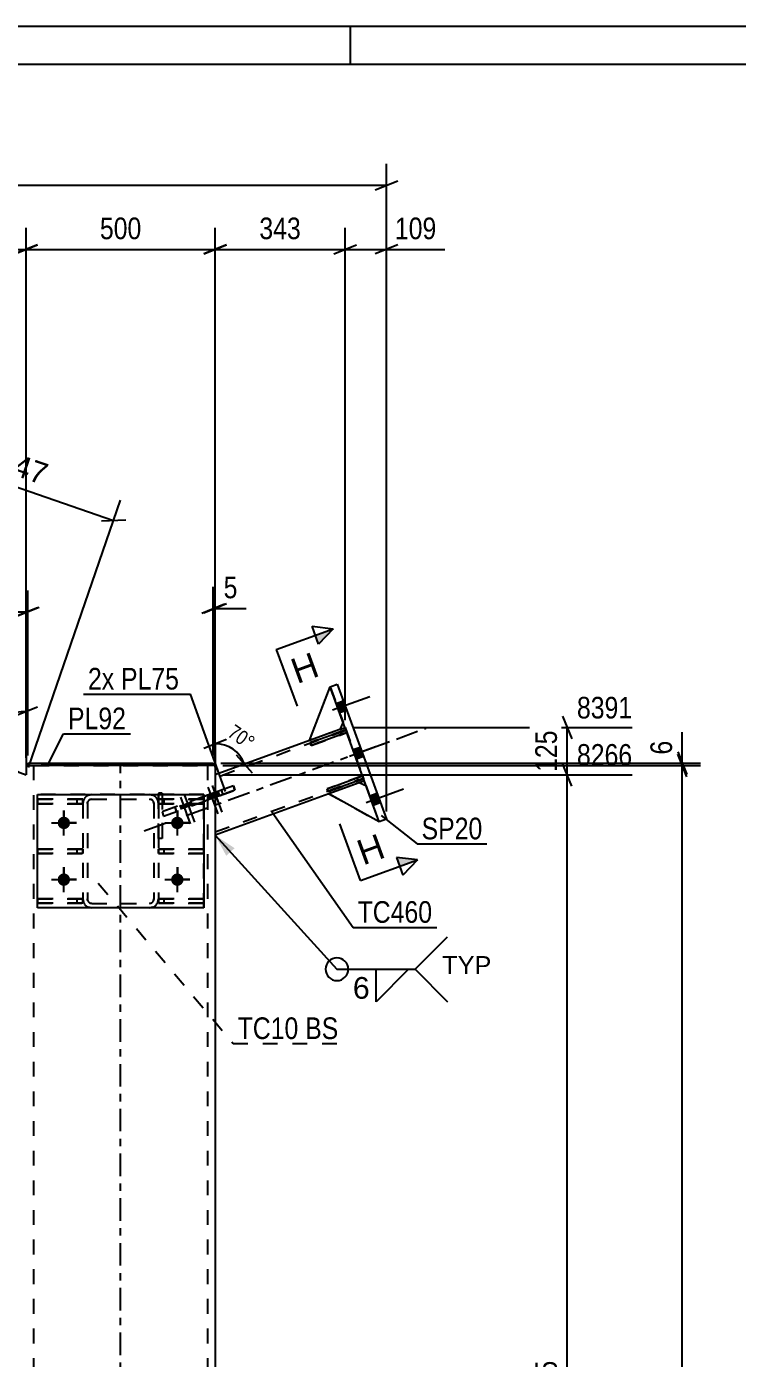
# Model space of a CAD drawing. Header units: millimetres. Extents: x 0 to 841, y 0 to 594.
# Drawn here: x 168.2 to 262.2, y 417.9 to 594 of the extents above; entities that cross this region are included whole.
import ezdxf

# ---------------------------------------------------------------- set-up
doc = ezdxf.new("R2010")
doc.units = ezdxf.units.MM
doc.linetypes.add('DXK_LINE_DOT2', pattern=[3.9198, 1.9599, -1.9599])
doc.linetypes.add('DXK_LINE_DOT3', pattern=[5.9187, 2.979, -0.9799, 0.9799, -0.9799])
doc.styles.add('Arial', font='ARIAL.TTF', dxfattribs={"height": 0.2})
doc.styles.add('Arial Narrow', font='ARIALN.TTF', dxfattribs={"height": 0.2})

# ---------------------------------------------------------------- blocks, each defined once
blk = doc.blocks.new('Unknown-339278137-1133')
at = {"color": 5, "linetype": 'Continuous'}
for p, q in [((841, 594), (0, 594)), ((211, 589), (211, 594)), ((836, 589), (5, 589))]:
    blk.add_line(p, q, dxfattribs=at)
blk = doc.blocks.new('Part-339278137-5560 - 5542')
at = {"color": 2, "linetype": 'Continuous'}
for p, q in [((168.12, 496.31), (168.37, 496.31)), ((169.21, 496.31), (170.12, 496.31)), ((192.03, 496.31), (170.12, 496.31)), ((193.12, 496.31), (192.87, 496.31)), ((193.12, 496.31), (193.12, 492.72)), ((193.12, 492.08), (193.12, 299.95))]:
    blk.add_line(p, q, dxfattribs=at)
at = {"color": 7, "linetype": 'DXK_LINE_DOT2'}
for p, q in [((168.27, 496.31), (169.21, 496.31)), ((169.12, 496.31), (169.12, 299.95)), ((192.87, 496.31), (191.82, 496.31)), ((192.12, 496.31), (192.12, 299.95)), ((193.12, 492.72), (193.12, 492.08))]:
    blk.add_line(p, q, dxfattribs=at)
at = {"color": 7, "linetype": 'DXK_LINE_DOT3'}
blk.add_line((180.62, 299.95), (180.62, 496.31), dxfattribs=at)
blk = doc.blocks.new('Part-339278137-5608 - 5542')
at = {"color": 2, "linetype": 'Continuous'}
for p, q in [((208.32, 506.71), (209.26, 507.06)), ((214.82, 488.86), (208.32, 506.71)), ((209.26, 507.06), (215.76, 489.2)), ((215.76, 489.2), (214.82, 488.86))]:
    blk.add_line(p, q, dxfattribs=at)
blk = doc.blocks.new('Part-339278137-5544 - 5542')
at = {"color": 2, "linetype": 'Continuous'}
for p, q in [((212.15, 494.01), (208.15, 492.55)), ((213.11, 493.56), (212.15, 494.01)), ((214.82, 488.86), (208.15, 492.55))]:
    blk.add_line(p, q, dxfattribs=at)
at = {"color": 7, "linetype": 'DXK_LINE_DOT2'}
blk.add_line((214.82, 488.86), (213.11, 493.56), dxfattribs=at)
blk = doc.blocks.new('Part-339278137-5656 - 5542')
at = {"color": 7, "linetype": 'DXK_LINE_DOT2'}
for p, q in [((175.62, 491.25), (175.71, 491.71)), ((175.71, 491.71), (175.62, 491.25)), ((176.26, 491.48), (176.22, 491.25)), ((176.22, 491.25), (176.26, 491.48)), ((176.36, 492.36), (176.82, 492.45)), ((176.82, 492.45), (176.36, 492.36)), ((176.82, 491.85), (176.59, 491.81)), ((176.59, 491.81), (176.82, 491.85)), ((176.82, 492.45), (184.42, 492.45)), ((176.82, 491.85), (184.42, 491.85)), ((184.42, 492.45), (184.88, 492.36)), ((184.88, 492.36), (184.42, 492.45)), ((184.65, 491.81), (184.42, 491.85)), ((184.42, 491.85), (184.65, 491.81)), ((185.02, 491.25), (184.97, 491.48)), ((184.97, 491.48), (185.02, 491.25)), ((185.53, 491.71), (185.62, 491.25)), ((185.62, 491.25), (185.53, 491.71)), ((175.62, 491.25), (175.62, 478.65)), ((176.22, 491.25), (176.22, 478.65)), ((185.02, 491.25), (185.02, 478.65)), ((185.62, 491.25), (185.62, 478.65)), ((175.71, 478.2), (175.62, 478.65)), ((175.62, 478.65), (175.71, 478.2)), ((176.22, 478.65), (176.26, 478.42)), ((176.26, 478.42), (176.22, 478.65)), ((176.82, 477.45), (176.36, 477.55)), ((176.36, 477.55), (176.82, 477.45)), ((176.59, 478.1), (176.82, 478.05)), ((176.82, 478.05), (176.59, 478.1)), ((176.82, 478.05), (184.42, 478.05)), ((184.42, 477.45), (176.82, 477.45)), ((184.42, 478.05), (184.65, 478.1)), ((184.65, 478.1), (184.42, 478.05)), ((184.88, 477.55), (184.42, 477.45)), ((184.42, 477.45), (184.88, 477.55)), ((184.97, 478.42), (185.02, 478.65)), ((185.02, 478.65), (184.97, 478.42)), ((185.62, 478.65), (185.53, 478.2)), ((185.53, 478.2), (185.62, 478.65))]:
    blk.add_line(p, q, dxfattribs=at)
at = {"color": 7, "linetype": 'DXK_LINE_DOT3'}
blk.add_line((180.62, 484.95), (180.62, 484.95), dxfattribs=at)
at = {"color": 7, "linetype": 'DXK_LINE_DOT2'}
for centre, radius, start, end in [((176.82, 491.25), 1.2, 112.5, 157.5), ((176.82, 491.25), 1.2, 112.5, 157.5), ((176.82, 491.25), 0.6, 112.5, 157.5), ((176.82, 491.25), 0.6, 112.5, 157.5), ((184.42, 491.25), 0.6, 22.5, 67.5), ((184.42, 491.25), 0.6, 22.5, 67.5), ((184.42, 491.25), 1.2, 22.5, 67.5), ((184.42, 491.25), 1.2, 22.5, 67.5), ((176.82, 478.65), 1.2, 202.5, 247.5), ((176.82, 478.65), 1.2, 202.5, 247.5), ((176.82, 478.65), 0.6, 202.5, 247.5), ((176.82, 478.65), 0.6, 202.5, 247.5), ((184.42, 478.65), 0.6, 292.5, 337.5), ((184.42, 478.65), 0.6, 292.5, 337.5), ((184.42, 478.65), 1.2, 292.5, 337.5), ((184.42, 478.65), 1.2, 292.5, 337.5)]:
    blk.add_arc(centre, radius, start, end, dxfattribs=at)
blk = doc.blocks.new('Part-339278137-5545 - 5542')
at = {"color": 7, "linetype": 'DXK_LINE_DOT2'}
for p, q in [((212.15, 494.01), (208.15, 492.55)), ((213.11, 493.56), (212.15, 494.01)), ((214.82, 488.86), (213.11, 493.56)), ((208.15, 492.55), (214.82, 488.86))]:
    blk.add_line(p, q, dxfattribs=at)
blk = doc.blocks.new('Bolt-339278137-5570 - 5542')
at = {"linetype": 'Continuous'}
for points in [[(210.51, 503.63), (210.06, 504.85), (209.12, 504.51), (209.57, 503.29)], [(210.51, 503.63), (210.06, 504.85), (209.12, 504.51), (209.57, 503.29)], [(210.51, 503.63), (210.06, 504.85), (209.12, 504.51), (209.57, 503.29)], [(212.73, 497.52), (212.29, 498.74), (211.35, 498.4), (211.79, 497.18)], [(212.73, 497.52), (212.29, 498.74), (211.35, 498.4), (211.79, 497.18)], [(214.95, 491.41), (214.51, 492.63), (213.57, 492.29), (214.01, 491.07)], [(214.95, 491.41), (214.51, 492.63), (213.57, 492.29), (214.01, 491.07)], [(214.95, 491.41), (214.51, 492.63), (213.57, 492.29), (214.01, 491.07)]]:
    blk.add_hatch(color=1, dxfattribs=at).paths.add_polyline_path(points)
at = {"color": 1, "linetype": 'Continuous'}
for p, q in [((208.64, 503.64), (213.57, 505.43)), ((208.64, 503.64), (213.57, 505.43)), ((208.64, 503.64), (213.57, 505.43)), ((209.12, 504.51), (210.06, 504.85)), ((209.12, 504.51), (210.06, 504.85)), ((209.12, 504.51), (210.06, 504.85)), ((209.57, 503.29), (210.51, 503.63)), ((209.57, 503.29), (210.51, 503.63)), ((209.57, 503.29), (210.51, 503.63)), ((210.86, 497.53), (215.8, 499.33)), ((210.86, 497.53), (215.8, 499.33)), ((211.35, 498.4), (212.29, 498.74)), ((211.35, 498.4), (212.29, 498.74)), ((211.79, 497.18), (212.73, 497.52)), ((211.79, 497.18), (212.73, 497.52)), ((213.09, 491.42), (218.02, 493.22)), ((213.09, 491.42), (218.02, 493.22)), ((213.09, 491.42), (218.02, 493.22)), ((213.57, 492.29), (214.51, 492.63)), ((213.57, 492.29), (214.51, 492.63)), ((213.57, 492.29), (214.51, 492.63)), ((214.01, 491.07), (214.95, 491.41)), ((214.01, 491.07), (214.95, 491.41)), ((214.01, 491.07), (214.95, 491.41))]:
    blk.add_line(p, q, dxfattribs=at)
blk = doc.blocks.new('Part-339278137-5577 - 5542')
at = {"color": 7, "linetype": 'DXK_LINE_DOT2'}
for p, q in [((169.62, 491.83), (175.62, 491.83)), ((169.62, 491.23), (169.62, 491.83)), ((174.87, 491.23), (174.87, 491.83)), ((175.62, 491.83), (175.62, 491.23)), ((175.62, 491.23), (169.62, 491.23))]:
    blk.add_line(p, q, dxfattribs=at)
blk = doc.blocks.new('Part-339278137-5578 - 5542')
at = {"color": 7, "linetype": 'DXK_LINE_DOT2'}
for p, q in [((169.62, 485.25), (175.62, 485.25)), ((169.62, 484.65), (169.62, 485.25)), ((175.62, 484.65), (169.62, 484.65)), ((174.87, 484.65), (174.87, 485.25)), ((175.62, 485.25), (175.62, 484.65))]:
    blk.add_line(p, q, dxfattribs=at)
blk = doc.blocks.new('Part-339278137-5579 - 5542')
at = {"color": 7, "linetype": 'DXK_LINE_DOT2'}
for p, q in [((175.62, 491.83), (169.62, 491.83)), ((169.62, 491.83), (169.62, 491.23)), ((174.87, 491.23), (174.87, 491.83)), ((175.62, 491.23), (175.62, 491.83)), ((169.62, 491.23), (175.62, 491.23))]:
    blk.add_line(p, q, dxfattribs=at)
blk = doc.blocks.new('Part-339278137-5661 - 5542')
at = {"color": 7, "linetype": 'DXK_LINE_DOT2'}
for p, q in [((175.62, 491.25), (175.71, 491.71)), ((175.71, 491.71), (175.62, 491.25)), ((176.26, 491.48), (176.22, 491.25)), ((176.22, 491.25), (176.26, 491.48)), ((176.36, 492.36), (176.82, 492.45)), ((176.82, 492.45), (176.36, 492.36)), ((176.82, 491.85), (176.59, 491.81)), ((176.59, 491.81), (176.82, 491.85)), ((176.82, 492.45), (184.42, 492.45)), ((176.82, 491.85), (184.42, 491.85)), ((184.42, 492.45), (184.88, 492.36)), ((184.88, 492.36), (184.42, 492.45)), ((184.65, 491.81), (184.42, 491.85)), ((184.42, 491.85), (184.65, 491.81)), ((185.02, 491.25), (184.97, 491.48)), ((184.97, 491.48), (185.02, 491.25)), ((185.53, 491.71), (185.62, 491.25)), ((185.62, 491.25), (185.53, 491.71)), ((175.62, 491.25), (175.62, 478.65)), ((176.22, 491.25), (176.22, 478.65)), ((185.02, 491.25), (185.02, 478.65)), ((185.62, 491.25), (185.62, 478.65)), ((175.71, 478.2), (175.62, 478.65)), ((175.62, 478.65), (175.71, 478.2)), ((176.22, 478.65), (176.26, 478.42)), ((176.26, 478.42), (176.22, 478.65)), ((176.82, 477.45), (176.36, 477.55)), ((176.36, 477.55), (176.82, 477.45)), ((176.59, 478.1), (176.82, 478.05)), ((176.82, 478.05), (176.59, 478.1)), ((176.82, 478.05), (184.42, 478.05)), ((184.42, 477.45), (176.82, 477.45)), ((184.42, 478.05), (184.65, 478.1)), ((184.65, 478.1), (184.42, 478.05)), ((184.88, 477.55), (184.42, 477.45)), ((184.42, 477.45), (184.88, 477.55)), ((184.97, 478.42), (185.02, 478.65)), ((185.02, 478.65), (184.97, 478.42)), ((185.62, 478.65), (185.53, 478.2)), ((185.53, 478.2), (185.62, 478.65))]:
    blk.add_line(p, q, dxfattribs=at)
at = {"color": 7, "linetype": 'DXK_LINE_DOT3'}
blk.add_line((180.62, 484.95), (180.62, 484.95), dxfattribs=at)
at = {"color": 7, "linetype": 'DXK_LINE_DOT2'}
for centre, radius, start, end in [((176.82, 491.25), 1.2, 112.5, 157.5), ((176.82, 491.25), 1.2, 112.5, 157.5), ((176.82, 491.25), 0.6, 112.5, 157.5), ((176.82, 491.25), 0.6, 112.5, 157.5), ((184.42, 491.25), 0.6, 22.5, 67.5), ((184.42, 491.25), 0.6, 22.5, 67.5), ((184.42, 491.25), 1.2, 22.5, 67.5), ((184.42, 491.25), 1.2, 22.5, 67.5), ((176.82, 478.65), 1.2, 202.5, 247.5), ((176.82, 478.65), 1.2, 202.5, 247.5), ((176.82, 478.65), 0.6, 202.5, 247.5), ((176.82, 478.65), 0.6, 202.5, 247.5), ((184.42, 478.65), 0.6, 292.5, 337.5), ((184.42, 478.65), 0.6, 292.5, 337.5), ((184.42, 478.65), 1.2, 292.5, 337.5), ((184.42, 478.65), 1.2, 292.5, 337.5)]:
    blk.add_arc(centre, radius, start, end, dxfattribs=at)
blk = doc.blocks.new('Part-339278137-5580 - 5542')
at = {"color": 7, "linetype": 'DXK_LINE_DOT2'}
for p, q in [((175.62, 485.25), (169.62, 485.25)), ((169.62, 485.25), (169.62, 484.65)), ((169.62, 484.65), (175.62, 484.65)), ((174.87, 484.65), (174.87, 485.25)), ((175.62, 484.65), (175.62, 485.25))]:
    blk.add_line(p, q, dxfattribs=at)
blk = doc.blocks.new('Part-339278137-5581 - 5542')
at = {"color": 2, "linetype": 'Continuous'}
for p, q in [((205.59, 499.6), (208.32, 506.71)), ((210.03, 502.02), (209.58, 501.06)), ((209.58, 501.06), (205.59, 499.6))]:
    blk.add_line(p, q, dxfattribs=at)
at = {"color": 7, "linetype": 'DXK_LINE_DOT2'}
blk.add_line((210.03, 502.02), (208.32, 506.71), dxfattribs=at)
blk = doc.blocks.new('Part-339278137-5582 - 5542')
at = {"color": 7, "linetype": 'DXK_LINE_DOT2'}
for p, q in [((205.59, 499.6), (208.32, 506.71)), ((208.32, 506.71), (210.03, 502.02)), ((210.03, 502.02), (209.58, 501.06)), ((209.58, 501.06), (205.59, 499.6))]:
    blk.add_line(p, q, dxfattribs=at)
blk = doc.blocks.new('Part-339278137-5585 - 5542')
at = {"color": 7, "linetype": 'DXK_LINE_DOT2'}
for p, q in [((195.52, 493.6), (186.09, 490.17)), ((195.72, 493.03), (195.52, 493.6)), ((186.3, 489.6), (195.72, 493.03)), ((194.18, 492.47), (193.97, 493.03)), ((186.09, 490.17), (186.3, 489.6)), ((187.8, 490.79), (188, 490.22))]:
    blk.add_line(p, q, dxfattribs=at)
blk = doc.blocks.new('Part-339278137-5719 - 5542')
at = {"color": 7, "linetype": 'DXK_LINE_DOT2'}
for p, q in [((169.62, 478.68), (175.62, 478.68)), ((169.62, 478.08), (169.62, 478.68)), ((175.62, 478.08), (169.62, 478.08)), ((174.87, 478.08), (174.87, 478.68)), ((175.62, 478.68), (175.62, 478.08))]:
    blk.add_line(p, q, dxfattribs=at)
blk = doc.blocks.new('Part-339278137-5586 - 5542')
at = {"color": 2, "linetype": 'Continuous'}
for p, q in [((195.53, 493.6), (191.62, 492.18)), ((195.53, 493.6), (195.73, 493.03)), ((195.73, 493.03), (191.62, 491.54))]:
    blk.add_line(p, q, dxfattribs=at)
at = {"color": 7, "linetype": 'DXK_LINE_DOT2'}
for p, q in [((191.62, 492.18), (186.09, 490.17)), ((186.3, 489.6), (191.62, 491.54)), ((194.18, 492.47), (193.97, 493.03)), ((186.09, 490.17), (186.3, 489.6)), ((188.02, 490.23), (187.81, 490.79))]:
    blk.add_line(p, q, dxfattribs=at)
blk = doc.blocks.new('Bolt-339278137-5587 - 5542')
at = {"color": 1, "linetype": 'DXK_LINE_DOT2'}
for p, q in [((192.17, 493.44), (193.45, 489.92)), ((192.71, 493.64), (193.99, 490.11)), ((188.53, 492.12), (189.82, 488.59)), ((189.08, 492.32), (190.36, 488.79)), ((189.84, 491.53), (190.05, 490.97)), ((192.09, 492.35), (192.29, 491.78)), ((192.63, 492.54), (192.83, 491.98)), ((192.93, 492.65), (193.14, 492.09)), ((193.47, 492.85), (193.68, 492.29)), ((188.45, 491.02), (188.66, 490.46)), ((189, 491.22), (189.2, 490.66)), ((189.3, 491.33), (189.5, 490.77))]:
    blk.add_line(p, q, dxfattribs=at)
blk = doc.blocks.new('Bolt-339278137-5588 - 5542')
at = {"color": 1, "linetype": 'Continuous'}
for p, q in [((173.12, 490.35), (173.12, 489.26)), ((188.12, 490.35), (188.12, 489.26)), ((171.47, 488.7), (172.57, 488.7)), ((173.12, 487.05), (173.12, 488.15)), ((174.77, 488.7), (173.67, 488.7)), ((186.47, 488.7), (187.57, 488.7)), ((188.12, 487.05), (188.12, 488.15)), ((189.77, 488.7), (188.67, 488.7)), ((173.12, 482.85), (173.12, 481.76)), ((188.12, 482.85), (188.12, 481.76)), ((171.47, 481.2), (172.57, 481.2)), ((174.77, 481.2), (173.67, 481.2)), ((186.47, 481.2), (187.57, 481.2)), ((189.77, 481.2), (188.67, 481.2)), ((173.12, 479.55), (173.12, 480.65)), ((188.12, 479.55), (188.12, 480.65))]:
    blk.add_line(p, q, dxfattribs=at)
blk = doc.blocks.new('Bolt-339278137-5589 - 5542')
at = {"linetype": 'Continuous'}
for points in [[(189.85, 491.53), (189, 491.23), (189.21, 490.66), (190.06, 490.97)], [(192.93, 492.65), (192.09, 492.35), (192.29, 491.78), (193.14, 492.09)], [(193.48, 492.85), (192.63, 492.55), (192.84, 491.98), (193.69, 492.29)], [(189.3, 491.33), (188.46, 491.03), (188.66, 490.46), (189.51, 490.77)]]:
    blk.add_hatch(color=1, dxfattribs=at).paths.add_polyline_path(points)
at = {"color": 1, "linetype": 'Continuous'}
for p, q in [((192.17, 493.44), (193.45, 489.92)), ((192.71, 493.64), (194, 490.12)), ((188.54, 492.12), (189.82, 488.6)), ((189.08, 492.32), (190.37, 488.79)), ((189.85, 491.53), (190.06, 490.97)), ((192.09, 492.35), (192.29, 491.78)), ((192.63, 492.55), (192.84, 491.98)), ((192.93, 492.65), (193.14, 492.09)), ((193.48, 492.85), (193.69, 492.29)), ((188.46, 491.03), (188.66, 490.46)), ((189, 491.23), (189.21, 490.66)), ((189.3, 491.33), (189.51, 490.77))]:
    blk.add_line(p, q, dxfattribs=at)
blk = doc.blocks.new('Bolt-339278137-5592 - 5542')
at = {"linetype": 'Continuous'}
for points in [[(172.29, 488.7, -1), (173.94, 488.7, -1)], [(187.29, 488.7, -1), (188.94, 488.7, -1)], [(172.29, 481.2, -1), (173.94, 481.2, -1)], [(187.29, 481.2, -1), (188.94, 481.2, -1)]]:
    blk.add_hatch(color=1, dxfattribs=at).paths.add_polyline_path(points)
at = {"color": 1, "linetype": 'Continuous'}
for p, q in [((173.12, 487.05), (173.12, 490.35)), ((188.12, 487.05), (188.12, 490.35)), ((171.47, 488.7), (174.77, 488.7)), ((186.47, 488.7), (189.77, 488.7)), ((173.12, 479.55), (173.12, 482.85)), ((188.12, 479.55), (188.12, 482.85)), ((171.47, 481.2), (174.77, 481.2)), ((186.47, 481.2), (189.77, 481.2))]:
    blk.add_line(p, q, dxfattribs=at)
blk = doc.blocks.new('Part-339278137-5664 - 5542')
at = {"color": 2, "linetype": 'Continuous'}
for p, q in [((169.62, 477.45), (169.62, 492.45)), ((169.62, 492.45), (191.62, 492.45)), ((191.62, 492.45), (191.62, 477.45)), ((191.62, 477.45), (169.62, 477.45))]:
    blk.add_line(p, q, dxfattribs=at)
blk = doc.blocks.new('Part-339278137-5666 - 5542')
at = {"color": 7, "linetype": 'DXK_LINE_DOT3'}
blk.add_line((183.72, 487.65), (220.97, 501.21), dxfattribs=at)
at = {"color": 7, "linetype": 'DXK_LINE_DOT2'}
for p, q in [((210.42, 500.94), (193.12, 494.64)), ((209.58, 501.06), (205.59, 499.6)), ((210.29, 501.31), (212.85, 494.26)), ((193.12, 495.06), (193.12, 487.08)), ((193.12, 487.51), (212.71, 494.64)), ((212.15, 494.01), (208.15, 492.55))]:
    blk.add_line(p, q, dxfattribs=at)
at = {"color": 2, "linetype": 'Continuous'}
for p, q in [((209.58, 501.06), (210.29, 501.31)), ((205.59, 499.6), (193.12, 495.06)), ((212.85, 494.26), (212.15, 494.01)), ((208.15, 492.55), (193.12, 487.08))]:
    blk.add_line(p, q, dxfattribs=at)
blk = doc.blocks.new('Part-339278137-5718 - 5542')
at = {"color": 2, "linetype": 'Continuous'}
for p, q in [((207.91, 493.21), (212.61, 494.92)), ((212.61, 494.92), (212.75, 494.55)), ((208.05, 492.84), (207.91, 493.21)), ((212.75, 494.55), (208.05, 492.84))]:
    blk.add_line(p, q, dxfattribs=at)
at = {"color": 7, "linetype": 'DXK_LINE_DOT2'}
blk.add_line((212.04, 494.29), (211.91, 494.67), dxfattribs=at)
blk = doc.blocks.new('Part-339278137-5720 - 5542')
at = {"color": 7, "linetype": 'DXK_LINE_DOT2'}
for p, q in [((191.62, 491.83), (185.62, 491.83)), ((185.62, 491.83), (185.62, 491.23)), ((186.37, 491.23), (186.37, 491.83)), ((191.62, 491.23), (191.62, 491.83)), ((185.62, 491.23), (191.62, 491.23))]:
    blk.add_line(p, q, dxfattribs=at)
blk = doc.blocks.new('Part-339278137-5721 - 5542')
at = {"color": 7, "linetype": 'DXK_LINE_DOT2'}
for p, q in [((191.62, 485.25), (185.62, 485.25)), ((185.62, 485.25), (185.62, 484.65)), ((185.62, 484.65), (191.62, 484.65)), ((186.37, 484.65), (186.37, 485.25)), ((191.62, 484.65), (191.62, 485.25))]:
    blk.add_line(p, q, dxfattribs=at)
blk = doc.blocks.new('Part-339278137-5722 - 5542')
at = {"color": 7, "linetype": 'DXK_LINE_DOT2'}
for p, q in [((191.62, 478.68), (185.62, 478.68)), ((185.62, 478.68), (185.62, 478.08)), ((185.62, 478.08), (191.62, 478.08)), ((186.37, 478.08), (186.37, 478.68)), ((191.62, 478.08), (191.62, 478.68))]:
    blk.add_line(p, q, dxfattribs=at)
blk = doc.blocks.new('Part-339278137-5723 - 5542')
at = {"color": 7, "linetype": 'DXK_LINE_DOT2'}
for p, q in [((210.39, 501.03), (205.69, 499.32)), ((205.83, 498.94), (210.53, 500.65)), ((209.68, 500.77), (209.82, 500.4)), ((210.53, 500.65), (210.39, 501.03)), ((205.69, 499.32), (205.83, 498.94))]:
    blk.add_line(p, q, dxfattribs=at)
blk = doc.blocks.new('Part-339278137-5726 - 5542')
at = {"color": 2, "linetype": 'Continuous'}
for p, q in [((185.62, 492.65), (185.62, 492.45)), ((186.12, 492.65), (185.62, 492.65)), ((186.12, 492.65), (186.12, 492.45))]:
    blk.add_line(p, q, dxfattribs=at)
at = {"color": 7, "linetype": 'DXK_LINE_DOT2'}
for p, q in [((185.62, 492.45), (185.62, 486.65)), ((186.12, 492.45), (186.12, 486.65)), ((186.12, 486.65), (185.62, 486.65))]:
    blk.add_line(p, q, dxfattribs=at)
blk = doc.blocks.new('Part-339278137-5727 - 5542')
at = {"color": 7, "linetype": 'DXK_LINE_DOT2'}
for p, q in [((185.62, 486.65), (185.62, 492.65)), ((185.62, 492.65), (186.12, 492.65)), ((186.12, 492.65), (186.12, 486.65)), ((186.12, 486.65), (185.62, 486.65))]:
    blk.add_line(p, q, dxfattribs=at)
blk = doc.blocks.new('Part-339278137-5728 - 5542')
at = {"color": 7, "linetype": 'DXK_LINE_DOT2'}
for p, q in [((185.62, 478.08), (185.62, 478.68)), ((185.62, 478.68), (191.62, 478.68)), ((191.62, 478.08), (185.62, 478.08)), ((186.37, 478.08), (186.37, 478.68)), ((191.62, 478.68), (191.62, 478.08))]:
    blk.add_line(p, q, dxfattribs=at)
blk = doc.blocks.new('Part-339278137-5729 - 5542')
at = {"color": 2, "linetype": 'Continuous'}
for p, q in [((205.69, 499.32), (210.39, 501.03)), ((210.53, 500.65), (205.83, 498.94)), ((210.39, 501.03), (210.53, 500.65)), ((205.83, 498.94), (205.69, 499.32))]:
    blk.add_line(p, q, dxfattribs=at)
at = {"color": 7, "linetype": 'DXK_LINE_DOT2'}
blk.add_line((209.82, 500.4), (209.68, 500.77), dxfattribs=at)
blk = doc.blocks.new('Part-339278137-5730 - 5542')
at = {"color": 7, "linetype": 'DXK_LINE_DOT2'}
for p, q in [((212.61, 494.92), (207.91, 493.21)), ((212.75, 494.55), (212.61, 494.92)), ((207.91, 493.21), (208.05, 492.84)), ((208.05, 492.84), (212.75, 494.55)), ((211.91, 494.67), (212.04, 494.29))]:
    blk.add_line(p, q, dxfattribs=at)
blk = doc.blocks.new('Part-339278137-5731 - 5542')
at = {"color": 7, "linetype": 'DXK_LINE_DOT2'}
for p, q in [((175.62, 478.68), (169.62, 478.68)), ((169.62, 478.68), (169.62, 478.08)), ((169.62, 478.08), (175.62, 478.08)), ((174.87, 478.08), (174.87, 478.68)), ((175.62, 478.08), (175.62, 478.68))]:
    blk.add_line(p, q, dxfattribs=at)
blk = doc.blocks.new('Part-339278137-5732 - 5542')
at = {"color": 7, "linetype": 'DXK_LINE_DOT2'}
for p, q in [((185.62, 491.23), (185.62, 491.83)), ((185.62, 491.83), (191.62, 491.83)), ((186.37, 491.23), (186.37, 491.83)), ((191.62, 491.83), (191.62, 491.23)), ((191.62, 491.23), (185.62, 491.23))]:
    blk.add_line(p, q, dxfattribs=at)
blk = doc.blocks.new('Part-339278137-5733 - 5542')
at = {"color": 7, "linetype": 'DXK_LINE_DOT2'}
for p, q in [((185.62, 484.65), (185.62, 485.25)), ((185.62, 485.25), (191.62, 485.25)), ((191.62, 484.65), (185.62, 484.65)), ((186.37, 484.65), (186.37, 485.25)), ((191.62, 485.25), (191.62, 484.65))]:
    blk.add_line(p, q, dxfattribs=at)
blk = doc.blocks.new('Part-339278137-5734 - 5542')
at = {"color": 7, "linetype": 'DXK_LINE_DOT2'}
for p, q in [((169.62, 477.45), (169.62, 492.45)), ((191.62, 492.45), (169.62, 492.45)), ((191.62, 477.45), (191.62, 492.45)), ((191.62, 477.45), (169.62, 477.45))]:
    blk.add_line(p, q, dxfattribs=at)
blk = doc.blocks.new('Part-339278137-5739 - 5542')
at = {"color": 2, "linetype": 'Continuous'}
for p, q in [((168.37, 496.61), (168.37, 496.31)), ((168.37, 496.61), (192.87, 496.61)), ((168.37, 496.31), (169.21, 496.31)), ((192.87, 496.31), (192.03, 496.31)), ((192.87, 496.61), (192.87, 496.31))]:
    blk.add_line(p, q, dxfattribs=at)
at = {"color": 7, "linetype": 'DXK_LINE_DOT2'}
blk.add_line((169.21, 496.31), (192.03, 496.31), dxfattribs=at)
blk = doc.blocks.new('StraightDimension-339278137-25401 - 5542')
at = {"color": 7, "linetype": 'Continuous'}
for p, q in [((149.07, 523.81), (154.75, 540.3)), ((155.43, 537.68), (152.21, 537.53)), ((153.82, 537.61), (179.69, 528.71)), ((168.44, 496.01), (180.62, 531.4)), ((178.08, 528.63), (181.3, 528.79))]:
    blk.add_line(p, q, dxfattribs=at)
at = {"color": 0}
blk.add_wipeout([(170.72, 532.59), (172.09, 536.56), (164.64, 539.12), (163.28, 535.15)], dxfattribs=at)
at = {"color": 3, "style": 'Arial'}
blk.add_text('547', height=2.865, rotation=-18.9821, dxfattribs=at).set_placement((164.04, 535.52))
blk = doc.blocks.new('StraightDimension-339278137-25266 - 5542')
at = {"color": 7, "linetype": 'Continuous'}
for p, q in [((193.12, 497.31), (193.12, 567.39)), ((210.29, 502.31), (210.29, 567.39)), ((194.62, 565.14), (191.62, 563.94)), ((193.12, 564.54), (210.29, 564.54)), ((208.79, 563.94), (211.79, 565.14))]:
    blk.add_line(p, q, dxfattribs=at)
at = {"color": 0}
blk.add_wipeout([(205.04, 565.29), (205.04, 569.49), (198.36, 569.49), (198.36, 565.29)], dxfattribs=at)
at = {"color": 3, "style": 'Arial Narrow'}
blk.add_text('343', height=2.863, dxfattribs=at).set_placement((198.96, 565.89))
blk = doc.blocks.new('StraightDimension-339278137-25268 - 5542')
at = {"color": 7, "linetype": 'Continuous'}
for p, q in [((75.62, 529.73), (75.62, 567.39)), ((168.12, 497.31), (168.12, 567.39)), ((77.12, 565.14), (74.12, 563.94)), ((75.62, 564.54), (168.12, 564.54)), ((166.62, 563.94), (169.62, 565.14))]:
    blk.add_line(p, q, dxfattribs=at)
at = {"color": 0}
blk.add_wipeout([(126.12, 565.29), (126.12, 569.49), (117.61, 569.49), (117.61, 565.29)], dxfattribs=at)
at = {"color": 3, "style": 'Arial Narrow'}
blk.add_text('1850', height=2.863, dxfattribs=at).set_placement((118.21, 565.89))
blk = doc.blocks.new('StraightDimension-339278137-33491 - 5542')
at = {"color": 7, "linetype": 'Continuous'}
for p, q in [((255.47, 494.81), (254.27, 497.81)), ((194.12, 496.31), (257.27, 496.31)), ((254.87, 279.45), (254.87, 496.31))]:
    blk.add_line(p, q, dxfattribs=at)
blk = doc.blocks.new('StraightDimension-339278137-25267 - 5542')
at = {"color": 7, "linetype": 'Continuous'}
for p, q in [((168.12, 497.31), (168.12, 567.39)), ((193.12, 497.31), (193.12, 567.39)), ((169.62, 565.14), (166.62, 563.94)), ((168.12, 564.54), (193.12, 564.54)), ((191.62, 563.94), (194.62, 565.14))]:
    blk.add_line(p, q, dxfattribs=at)
at = {"color": 0}
blk.add_wipeout([(183.96, 565.29), (183.96, 569.49), (177.28, 569.49), (177.28, 565.29)], dxfattribs=at)
at = {"color": 3, "style": 'Arial Narrow'}
blk.add_text('500', height=2.863, dxfattribs=at).set_placement((177.88, 565.89))
blk = doc.blocks.new('AngleDimension-339278137-34045 - 5542')
at = {"color": 7, "linetype": 'Continuous'}
for p, q in [((169.62, 504.02), (166.62, 502.82)), ((168.12, 503.42), (168.12, 495.06)), ((160.31, 496.31), (160.21, 499.54)), ((167.18, 495.4), (160.26, 497.92)), ((160.26, 497.92), (168.12, 495.06))]:
    blk.add_line(p, q, dxfattribs=at)
blk.add_arc((168.12, 495.06), 8.36, 90, 160, dxfattribs=at)
at = {"color": 0}
blk.add_wipeout([(165.77, 504.73), (163.36, 508.17), (157.43, 504.01), (159.84, 500.57)], dxfattribs=at)
at = {"color": 3, "style": 'Arial'}
blk.add_text('70°', height=2.865, rotation=35.002, dxfattribs=at).set_placement((159.98, 501.41))
blk = doc.blocks.new('StraightDimension-339278137-13897 - 5542')
at = {"color": 7, "linetype": 'Continuous'}
for p, q in [((168.12, 497.31), (168.12, 519.43)), ((168.37, 497.61), (168.37, 519.43)), ((166.62, 515.98), (169.62, 517.18)), ((169.87, 517.18), (166.87, 515.98)), ((168.12, 516.58), (168.37, 516.58))]:
    blk.add_line(p, q, dxfattribs=at)
at = {"color": 0}
blk.add_wipeout([(167.59, 517.33), (167.59, 521.53), (164.56, 521.53), (164.56, 517.33)], dxfattribs=at)
at = {"color": 7, "linetype": 'Continuous'}
blk.add_line((168.12, 516.58), (164.04, 516.58), dxfattribs=at)
blk.add_line((168.12, 516.58), (164.04, 516.58), dxfattribs=at)
at = {"color": 3, "style": 'Arial Narrow'}
blk.add_text('5', height=2.86, dxfattribs=at).set_placement((165.16, 517.93))
blk = doc.blocks.new('StraightDimension-339278137-13906 - 5542')
at = {"color": 7, "linetype": 'Continuous'}
for p, q in [((192.87, 497.61), (192.87, 519.91)), ((193.12, 497.31), (193.12, 519.91)), ((191.37, 516.46), (194.37, 517.66)), ((194.62, 517.66), (191.62, 516.46)), ((192.87, 517.06), (193.12, 517.06))]:
    blk.add_line(p, q, dxfattribs=at)
at = {"color": 0}
blk.add_wipeout([(196.67, 517.81), (196.67, 522.01), (193.64, 522.01), (193.64, 517.81)], dxfattribs=at)
at = {"color": 7, "linetype": 'Continuous'}
blk.add_line((193.12, 517.06), (197.2, 517.06), dxfattribs=at)
blk.add_line((193.12, 517.06), (197.2, 517.06), dxfattribs=at)
at = {"color": 3, "style": 'Arial Narrow'}
blk.add_text('5', height=2.86, dxfattribs=at).set_placement((194.24, 518.41))
blk = doc.blocks.new('StraightDimension-339278137-14547 - 5542')
at = {"color": 7, "linetype": 'Continuous'}
for p, q in [((75.62, 529.73), (75.62, 575.87)), ((215.76, 490.2), (215.76, 575.87)), ((77.12, 573.62), (74.12, 572.42)), ((75.62, 573.02), (215.76, 573.02)), ((214.26, 572.42), (217.26, 573.62))]:
    blk.add_line(p, q, dxfattribs=at)
at = {"color": 0}
blk.add_wipeout([(149.94, 573.77), (149.94, 577.97), (141.43, 577.97), (141.43, 573.77)], dxfattribs=at)
at = {"color": 3, "style": 'Arial Narrow'}
blk.add_text('2803', height=2.863, dxfattribs=at).set_placement((142.03, 574.37))
blk = doc.blocks.new('AngleDimension-339278137-14568 - 5542')
at = {"color": 7, "linetype": 'Continuous'}
for p, q in [((191.62, 498.59), (194.62, 499.79)), ((193.12, 496.06), (193.12, 499.19)), ((193.12, 499.19), (193.12, 495.06)), ((198.07, 495.27), (195.92, 497.68)), ((196.99, 496.47), (193.12, 495.06))]:
    blk.add_line(p, q, dxfattribs=at)
blk.add_arc((193.12, 495.06), 4.12, 20, 90, dxfattribs=at)
at = {"color": 0}
blk.add_wipeout([(197.59, 497.7), (199.2, 499.99), (195.67, 502.46), (194.06, 500.17)], dxfattribs=at)
at = {"color": 3, "style": 'Arial Narrow'}
blk.add_text('70°', height=1.909, rotation=-35.002, dxfattribs=at).set_placement((194.62, 500.27))
blk = doc.blocks.new('StraightDimension-339278137-14590 - 5542')
at = {"color": 7, "linetype": 'Continuous'}
for p, q in [((239.05, 502.81), (240.25, 499.81)), ((211.29, 501.31), (248.26, 501.31)), ((239.65, 495.06), (239.65, 501.31)), ((194.12, 495.06), (248.26, 495.06)), ((240.25, 493.56), (239.05, 496.56))]:
    blk.add_line(p, q, dxfattribs=at)
at = {"color": 0, "linetype": 'Continuous'}
blk.add_wipeout([(248.86, 501.91), (248.86, 506.11), (240.35, 506.11), (240.35, 501.91)], dxfattribs=at)
at = {"color": 0}
blk.add_wipeout([(238.9, 501.53), (234.7, 501.53), (234.7, 494.85), (238.9, 494.85)], dxfattribs=at)
at = {"color": 3, "linetype": 'Continuous', "style": 'Arial Narrow'}
blk.add_text('8391', height=2.863, dxfattribs=at).set_placement((240.95, 502.51))
at = {"color": 3, "style": 'Arial Narrow'}
blk.add_text('125', height=2.863, rotation=90.0002, dxfattribs=at).set_placement((238.3, 495.45))
blk = doc.blocks.new('StraightDimension-339278137-14591 - 5542')
at = {"color": 7, "linetype": 'Continuous'}
for p, q in [((194.12, 495.06), (248.26, 495.06)), ((240.25, 493.56), (239.05, 496.56)), ((239.65, 332.8), (239.65, 495.06)), ((239.05, 334.3), (240.25, 331.3)), ((205.96, 332.8), (248.26, 332.8))]:
    blk.add_line(p, q, dxfattribs=at)
at = {"color": 0, "linetype": 'Continuous'}
blk.add_wipeout([(248.86, 495.66), (248.86, 499.86), (240.35, 499.86), (240.35, 495.66)], dxfattribs=at)
at = {"color": 0}
blk.add_wipeout([(238.9, 418.19), (234.7, 418.19), (234.7, 409.68), (238.9, 409.68)], dxfattribs=at)
at = {"color": 3, "linetype": 'Continuous', "style": 'Arial Narrow'}
blk.add_text('8266', height=2.863, dxfattribs=at).set_placement((240.95, 496.26))
at = {"color": 3, "style": 'Arial Narrow'}
blk.add_text('3245', height=2.863, rotation=90.0002, dxfattribs=at).set_placement((238.3, 410.28))
blk = doc.blocks.new('StraightDimension-339278137-25265 - 5542')
at = {"color": 7, "linetype": 'Continuous'}
for p, q in [((210.29, 502.31), (210.29, 567.39)), ((215.76, 490.2), (215.76, 567.39)), ((208.79, 563.94), (211.79, 565.14)), ((210.29, 564.54), (215.76, 564.54)), ((217.26, 565.14), (214.26, 563.94))]:
    blk.add_line(p, q, dxfattribs=at)
at = {"color": 0}
blk.add_wipeout([(222.97, 565.29), (222.97, 569.49), (216.28, 569.49), (216.28, 565.29)], dxfattribs=at)
at = {"color": 7, "linetype": 'Continuous'}
blk.add_line((215.76, 564.54), (223.49, 564.54), dxfattribs=at)
blk.add_line((215.76, 564.54), (223.49, 564.54), dxfattribs=at)
at = {"color": 3, "style": 'Arial Narrow'}
blk.add_text('109', height=2.863, dxfattribs=at).set_placement((216.88, 565.89))
blk = doc.blocks.new('StraightDimension-339278137-33490 - 5542')
at = {"color": 7, "linetype": 'Continuous'}
for p, q in [((254.27, 498.11), (255.47, 495.11)), ((255.47, 494.81), (254.27, 497.81)), ((193.87, 496.61), (257.27, 496.61)), ((194.12, 496.31), (257.27, 496.31)), ((254.87, 496.31), (254.87, 496.61))]:
    blk.add_line(p, q, dxfattribs=at)
at = {"color": 0}
blk.add_wipeout([(254.12, 500.17), (249.92, 500.17), (249.92, 497.14), (254.12, 497.14)], dxfattribs=at)
at = {"color": 7, "linetype": 'Continuous'}
blk.add_line((254.87, 496.61), (254.87, 500.69), dxfattribs=at)
blk.add_line((254.87, 496.61), (254.87, 500.69), dxfattribs=at)
at = {"color": 3, "style": 'Arial Narrow'}
blk.add_text('6', height=2.86, rotation=90.0002, dxfattribs=at).set_placement((253.52, 497.74))
blk = doc.blocks.new('Mark-339278137-5735 - 5542')
at = {"color": 0}
blk.add_wipeout([(181.34, 501.09), (181.34, 504.09), (173.66, 504.09), (173.66, 501.09)], dxfattribs=at)
blk.add_wipeout([(181.34, 501.09), (181.34, 504.09), (173.66, 504.09), (173.66, 501.09)], dxfattribs=at)
at = {"color": 30, "linetype": 'Continuous'}
for p, q in [((171.05, 496.46), (173.06, 500.49)), ((173.06, 500.49), (181.94, 500.49))]:
    blk.add_line(p, q, dxfattribs=at)
at = {"color": 3, "style": 'Arial Narrow'}
blk.add_text('PL92', height=2.863, dxfattribs=at).set_placement((173.66, 501.09))
blk = doc.blocks.new('Mark-339278137-5604 - 5542')
at = {"color": 0}
blk.add_wipeout([(228.45, 486.53), (228.45, 489.53), (220.41, 489.53), (220.41, 486.53)], dxfattribs=at)
blk.add_wipeout([(228.45, 486.53), (228.45, 489.53), (220.41, 489.53), (220.41, 486.53)], dxfattribs=at)
at = {"color": 30, "linetype": 'Continuous'}
for p, q in [((215.06, 489.67), (219.81, 485.93)), ((219.81, 485.93), (229.05, 485.93))]:
    blk.add_line(p, q, dxfattribs=at)
at = {"color": 3, "style": 'Arial Narrow'}
blk.add_text('SP20', height=2.863, dxfattribs=at).set_placement((220.41, 486.53))
blk = doc.blocks.new('SectionMark-339278137-20202 - 5542')
at = {"linetype": 'Continuous'}
blk.add_hatch(color=6, dxfattribs=at).paths.add_polyline_path([(217.5, 482.95), (217.07, 484.13), (219.85, 483.81)])
at = {"color": 6, "linetype": 'Continuous'}
for p, q in [((205.95, 514.7), (208.72, 514.38)), ((219.85, 483.81), (217.07, 484.13)), ((217.07, 484.13), (217.93, 481.78)), ((219.85, 483.81), (217.93, 481.78))]:
    blk.add_line(p, q, dxfattribs=at)
at = {"color": 0, "linetype": 'Continuous'}
for points in [[(207.11, 508.2), (205.91, 511.49), (202.74, 510.34), (203.94, 507.05)], [(215.84, 484.21), (214.64, 487.5), (211.48, 486.35), (212.67, 483.06)]]:
    blk.add_wipeout(points, dxfattribs=at)
at = {"linetype": 'Continuous'}
blk.add_hatch(color=6, dxfattribs=at).paths.add_polyline_path([(206.8, 512.35), (206.37, 513.52), (208.72, 514.38)])
at = {"color": 6, "linetype": 'Continuous'}
for p, q in [((201.2, 511.64), (208.72, 514.38)), ((206.8, 512.35), (205.95, 514.7)), ((208.72, 514.38), (206.8, 512.35)), ((201.2, 511.64), (203.94, 504.13)), ((212.33, 481.07), (209.6, 488.59)), ((212.33, 481.07), (219.85, 483.81))]:
    blk.add_line(p, q, dxfattribs=at)
at = {"color": 3, "linetype": 'Continuous', "style": 'Arial'}
for p in [(203.94, 507.05), (212.67, 483.06)]:
    blk.add_text('H', height=3.34, rotation=20.002, dxfattribs=at).set_placement(p)
blk = doc.blocks.new('WeldMark-339278137-14802 - 5542')
at = {"linetype": 'Continuous'}
blk.add_hatch(color=30, dxfattribs=at).paths.add_polyline_path([(194.58, 484.36), (193.12, 487.08), (195.69, 485.36)])
at = {"color": 30, "linetype": 'Continuous'}
blk.add_line((193.12, 487.08), (209.22, 469.35), dxfattribs=at)
at = {"color": 3, "linetype": 'Continuous'}
for q in [(223.83, 473.63), (223.83, 465.06)]:
    blk.add_line((219.54, 469.35), q, dxfattribs=at)
blk.add_arc((209.22, 469.35), 1.5, 90, 270, dxfattribs=at)
at = {"color": 0}
blk.add_wipeout([(213.74, 465.25), (213.74, 468.65), (211.12, 468.65), (211.12, 465.25)], dxfattribs=at)
at = {"color": 30, "linetype": 'Continuous'}
blk.add_line((209.22, 469.35), (219.54, 469.35), dxfattribs=at)
at = {"color": 3, "linetype": 'Continuous'}
for p, q in [((214.4, 469.35), (218.68, 469.35)), ((218.68, 469.35), (214.4, 465.06)), ((214.4, 465.06), (214.4, 469.35))]:
    blk.add_line(p, q, dxfattribs=at)
blk.add_arc((209.22, 469.35), 1.5, 270, 90, dxfattribs=at)
at = {"color": 3, "style": 'Arial'}
blk.add_text('6', height=2.87, dxfattribs=at).set_placement((211.32, 465.45))
at = {"color": 0, "linetype": 'Continuous'}
blk.add_wipeout([(229.62, 468.7), (229.62, 471.2), (223.14, 471.2), (223.14, 468.7)], dxfattribs=at)
blk.add_wipeout([(229.62, 468.7), (229.62, 471.2), (223.14, 471.2), (223.14, 468.7)], dxfattribs=at)
at = {"color": 3, "linetype": 'Continuous', "style": 'Arial'}
blk.add_text('TYP', height=2.388, dxfattribs=at).set_placement((223.14, 468.7))
blk = doc.blocks.new('Mark-339278137-20309 - 5542')
at = {"color": 0}
blk.add_wipeout([(221.81, 475.49), (221.81, 478.49), (211.95, 478.49), (211.95, 475.49)], dxfattribs=at)
blk.add_wipeout([(221.81, 475.49), (221.81, 478.49), (211.95, 478.49), (211.95, 475.49)], dxfattribs=at)
at = {"color": 30, "linetype": 'Continuous'}
for p, q in [((200.66, 490.13), (211.35, 474.89)), ((211.35, 474.89), (222.41, 474.89))]:
    blk.add_line(p, q, dxfattribs=at)
at = {"color": 3, "style": 'Arial Narrow'}
blk.add_text('TC460', height=2.863, dxfattribs=at).set_placement((211.95, 475.49))
blk = doc.blocks.new('MarkSet-339278137-33520 - 5542')
at = {"color": 0}
for points in [[(204.12, 460.12), (204.12, 463.12), (196.09, 463.12), (196.09, 460.12)], [(209.41, 460.12), (209.41, 463.12), (205.02, 463.12), (205.02, 460.12)]]:
    blk.add_wipeout(points, dxfattribs=at)
for points in [[(204.12, 460.12), (204.12, 463.12), (196.09, 463.12), (196.09, 460.12)], [(209.41, 460.12), (209.41, 463.12), (205.02, 463.12), (205.02, 460.12)]]:
    blk.add_wipeout(points, dxfattribs=at)
at = {"color": 30, "linetype": 'DXK_LINE_DOT2'}
for p, q in [((177.67, 480.75), (195.49, 459.52)), ((195.49, 459.52), (210.01, 459.52))]:
    blk.add_line(p, q, dxfattribs=at)
at = {"color": 3, "style": 'Arial Narrow'}
for s, p in [('TC10', (196.09, 460.12)), ('BS', (205.02, 460.12))]:
    blk.add_text(s, height=2.863, dxfattribs=at).set_placement(p)
blk = doc.blocks.new('MarkSet-339278137-33551 - 5542')
at = {"color": 30, "linetype": 'Continuous'}
blk.add_line((194.47, 492.84), (189.85, 505.74), dxfattribs=at)
at = {"color": 0}
for points in [[(179.77, 506.34), (179.77, 509.34), (176.3, 509.34), (176.3, 506.34)], [(188.35, 506.34), (188.35, 509.34), (180.67, 509.34), (180.67, 506.34)]]:
    blk.add_wipeout(points, dxfattribs=at)
for points in [[(179.77, 506.34), (179.77, 509.34), (176.3, 509.34), (176.3, 506.34)], [(188.35, 506.34), (188.35, 509.34), (180.67, 509.34), (180.67, 506.34)]]:
    blk.add_wipeout(points, dxfattribs=at)
at = {"color": 30, "linetype": 'Continuous'}
blk.add_line((175.7, 505.74), (189.85, 505.74), dxfattribs=at)
at = {"color": 3, "style": 'Arial Narrow'}
for s, p in [('2x', (176.3, 506.34)), ('PL75', (180.67, 506.34))]:
    blk.add_text(s, height=2.863, dxfattribs=at).set_placement(p)

msp = doc.modelspace()

# ---------------------------------------------------------------- block references
for name in ['Unknown-339278137-1133', 'Part-339278137-5581 - 5542', 'Part-339278137-5582 - 5542', 'Part-339278137-5608 - 5542', 'Bolt-339278137-5570 - 5542', 'Part-339278137-5666 - 5542', 'Part-339278137-5723 - 5542', 'Part-339278137-5729 - 5542', 'Part-339278137-5560 - 5542', 'Part-339278137-5739 - 5542', 'Part-339278137-5718 - 5542', 'Part-339278137-5730 - 5542', 'Part-339278137-5585 - 5542', 'Part-339278137-5586 - 5542', 'Bolt-339278137-5587 - 5542', 'Bolt-339278137-5589 - 5542', 'Part-339278137-5544 - 5542', 'Part-339278137-5545 - 5542', 'Part-339278137-5664 - 5542', 'Part-339278137-5734 - 5542', 'Part-339278137-5577 - 5542', 'Part-339278137-5579 - 5542', 'Part-339278137-5656 - 5542', 'Part-339278137-5661 - 5542', 'Part-339278137-5726 - 5542', 'Part-339278137-5727 - 5542', 'Part-339278137-5720 - 5542', 'Part-339278137-5732 - 5542', 'Bolt-339278137-5588 - 5542', 'Bolt-339278137-5592 - 5542', 'Part-339278137-5578 - 5542', 'Part-339278137-5580 - 5542', 'Part-339278137-5721 - 5542', 'Part-339278137-5733 - 5542', 'Part-339278137-5719 - 5542', 'Part-339278137-5731 - 5542', 'Part-339278137-5722 - 5542', 'Part-339278137-5728 - 5542']:
    msp.add_blockref(name, (0, 0))

# ---------------------------------------------------------------- next in the draw order: block references
for name in ['StraightDimension-339278137-25266 - 5542', 'StraightDimension-339278137-25401 - 5542']:
    msp.add_blockref(name, (0, 0))

# ---------------------------------------------------------------- next in the draw order: block references
for name in ['StraightDimension-339278137-25268 - 5542', 'StraightDimension-339278137-33491 - 5542']:
    msp.add_blockref(name, (0, 0))

# ---------------------------------------------------------------- next in the draw order: block references
msp.add_blockref('StraightDimension-339278137-25267 - 5542', (0, 0))

# ---------------------------------------------------------------- next in the draw order: block references
for name in ['StraightDimension-339278137-13906 - 5542', 'AngleDimension-339278137-34045 - 5542']:
    msp.add_blockref(name, (0, 0))

# ---------------------------------------------------------------- next in the draw order: block references
msp.add_blockref('StraightDimension-339278137-13897 - 5542', (0, 0))

# ---------------------------------------------------------------- next in the draw order: block references
msp.add_blockref('StraightDimension-339278137-14547 - 5542', (0, 0))

# ---------------------------------------------------------------- next in the draw order: block references
for name in ['Mark-339278137-5735 - 5542', 'AngleDimension-339278137-14568 - 5542']:
    msp.add_blockref(name, (0, 0))

# ---------------------------------------------------------------- next in the draw order: block references
msp.add_blockref('StraightDimension-339278137-14590 - 5542', (0, 0))

# ---------------------------------------------------------------- next in the draw order: block references
msp.add_blockref('StraightDimension-339278137-14591 - 5542', (0, 0))

# ---------------------------------------------------------------- next in the draw order: block references
msp.add_blockref('StraightDimension-339278137-25265 - 5542', (0, 0))

# ---------------------------------------------------------------- next in the draw order: block references
for name in ['StraightDimension-339278137-33490 - 5542', 'Mark-339278137-5604 - 5542']:
    msp.add_blockref(name, (0, 0))

# ---------------------------------------------------------------- next in the draw order: block references
for name in ['SectionMark-339278137-20202 - 5542', 'MarkSet-339278137-33551 - 5542']:
    msp.add_blockref(name, (0, 0))

# ---------------------------------------------------------------- next in the draw order: block references
msp.add_blockref('WeldMark-339278137-14802 - 5542', (0, 0))

# ---------------------------------------------------------------- next in the draw order: block references
msp.add_blockref('Mark-339278137-20309 - 5542', (0, 0))

# ---------------------------------------------------------------- next in the draw order: block references
msp.add_blockref('MarkSet-339278137-33520 - 5542', (0, 0))

doc.saveas('drawing.dxf')
